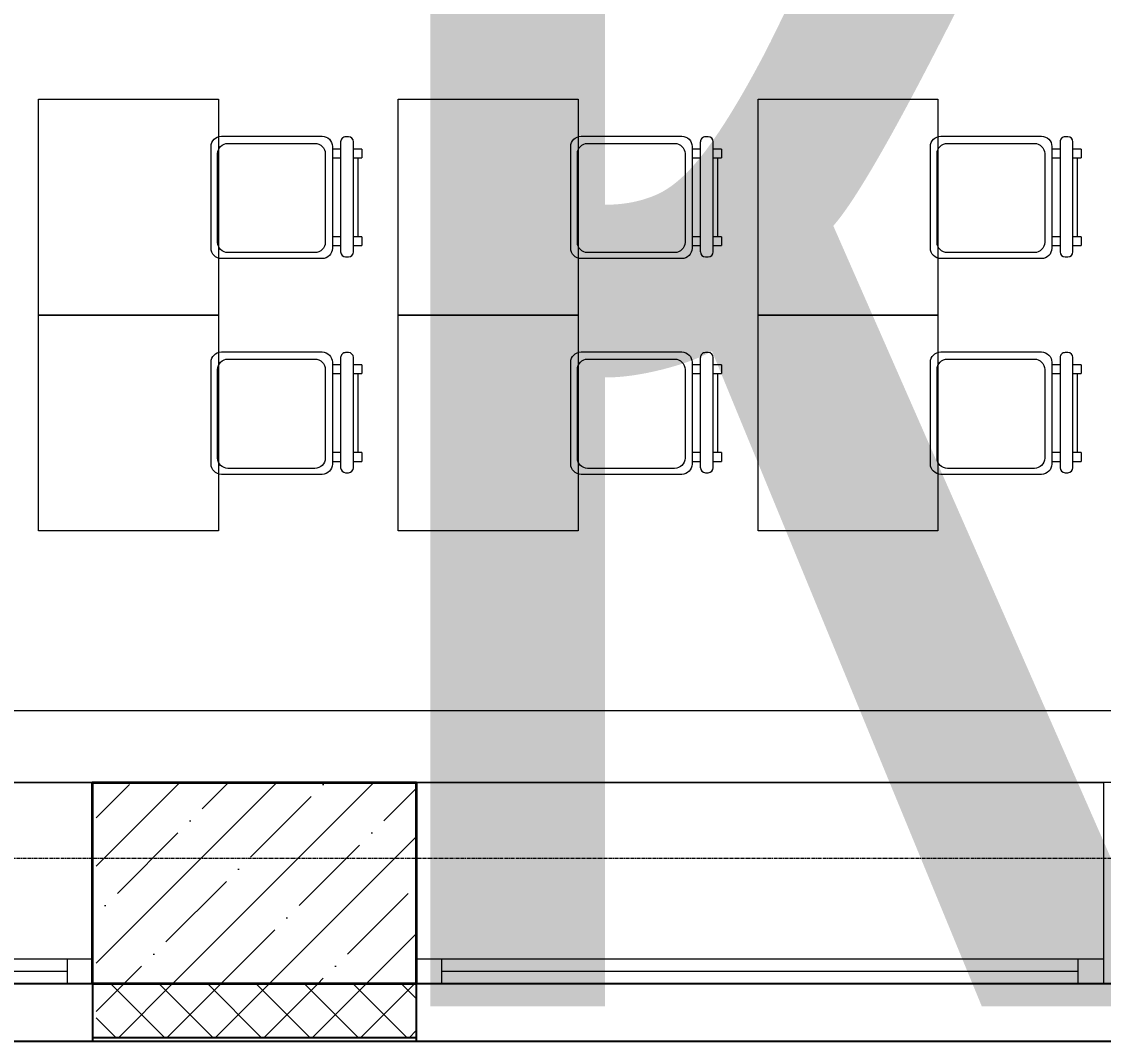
# Model space of a CAD drawing. Header units: millimetres. Extents: x 0 to 168960, y -92093 to 443706.
# Drawn here: x 7754 to 10761, y 103693 to 106530 of the extents above; entities that cross this region are included whole.
import ezdxf
from ezdxf.enums import TextEntityAlignment as Align

# ---------------------------------------------------------------- set-up
doc = ezdxf.new("R2018")
doc.units = ezdxf.units.MM
doc.linetypes.add('осевая', pattern=[50.8, 31.75, -6.35, 6.35, -6.35])
for name, color, linetype, lineweight in [('_0', 7, 'Continuous', 15), ('АР_Названия помещений', 124, 'Continuous', 5), ('АР_Номер помещения', 1, 'Continuous', 25), ('АР_Окна БЛОК', 250, 'Continuous', 13), ('АР_Помещения_площадь', 19, 'Continuous', 9)]:
    doc.layers.add(name, color=color, linetype=linetype, lineweight=lineweight)
doc.layers.add('АР_Сущ.Несущая стена', color=7, linetype='Continuous')
doc.styles.add('ISOCPEUR', font='isocpeur.ttf', dxfattribs={"height": 175})
doc.styles.get("Standard").update_dxf_attribs({"font": 'arial.ttf'})

# ---------------------------------------------------------------- blocks, each defined once
blk = doc.blocks.new('ОКНО 1910')
at = {"layer": 'АР_Окна БЛОК', "color": 8, "ltscale": 0.1}
for points in [[(178763.3, -124524.8), (180673.3, -124524.8), (180673.3, -125084.8), (178763.3, -125084.8)], [(178763.3, -125014.8), (180673.3, -125014.8), (180673.3, -125084.8), (178763.3, -125084.8)], [(178763.3, -125014.8), (178833.3, -125014.8), (178833.3, -125084.8), (178763.3, -125084.8)], [(180603.3, -125014.8), (180673.3, -125014.8), (180673.3, -125084.8), (180603.3, -125084.8)]]:
    blk.add_lwpolyline(points, close=True, dxfattribs=at)
blk.add_lwpolyline([(178833.3, -125049.8), (180603.3, -125049.8)], dxfattribs=at)
blk = doc.blocks.new('1 этаж')
at = {"layer": 'АР_Сущ.Несущая стена', "lineweight": 5, "ltscale": 10000}
h = blk.add_hatch(dxfattribs=at)
h.set_pattern_fill('ANSI35', color=8, scale=30)
h.set_pattern_definition([(45, (-284893.5, 82888.7), (-134.70384, 134.70384), []), (45, (-284758.8, 82888.7), (-134.70384, 134.70384), [238.125, -47.625, 0, -47.625])])
h.paths.add_polyline_path([(-106130.2, -41841.1), (-107020.2, -41841.1), (-107020.2, -42196.1), (-106130.2, -42196.1), (-106130.2, -42126.1)])
h.paths.add_polyline_path([(-106130.2, -41636.1), (-107020.2, -41636.1), (-107020.2, -41841.1), (-106130.2, -41841.1)])
at = {"layer": 'АР_Сущ.Несущая стена', "lineweight": 5, "ltscale": 0.1}
h = blk.add_hatch(dxfattribs=at)
h.set_pattern_fill('ANSI37', color=8, scale=30)
h.set_pattern_definition([(45, (-284893.5, 82888.705), (-67.35192, 67.35192), []), (135, (-284893.5, 82888.705), (-67.35192, -67.35192), [])])
h.paths.add_polyline_path([(-106130.2, -42196.1), (-107020.2, -42196.1), (-107020.2, -42346.1), (-106130.2, -42346.1)])
at = {"layer": 'АР_Сущ.Несущая стена', "color": 8, "ltscale": 0.1}
for points in [[(-78083.2, -42356.1), (-110300.2, -42356.1), (-110300.2, -25607.7), (-90139.2, -25607.7)], [(-78130.2, -42196.1), (-110140.2, -42196.1)], [(-107030.2, -42196.1), (-107030.2, -42356.1)], [(-106130.2, -42196.1), (-106130.2, -42356.1)], [(-106130.2, -42346.1), (-107030.2, -42346.1)]]:
    blk.add_lwpolyline(points, dxfattribs=at)
at = {"layer": 'АР_Сущ.Несущая стена', "color": 8, "lineweight": 35}
blk.add_lwpolyline([(-106130.2, -42196.1), (-107030.2, -42196.1), (-107030.2, -41636.1), (-106130.2, -41636.1)], close=True, dxfattribs=at)
at = {"layer": 'АР_Сущ.Несущая стена', "color": 8}
for p in [(-287703.5, 82888.7), (-284893.5, 82888.7)]:
    blk.add_blockref('ОКНО 1910', p, dxfattribs=at)
blk = doc.blocks.new('*U258')
at = {"color": 8, "style": 'ISOCPEUR', "width": 0.7, "flags": 1}
blk.add_attdef('КАТЕГОРИЯ', (-499.2, -2092.2), '', height=250, dxfattribs=at)
at = {"layer": 'АР_Номер помещения', "color": 8, "style": 'ISOCPEUR', "width": 0.7}
blk.add_attdef('НОМЕР_ПОМЕЩЕНИЯ', text='', height=300, dxfattribs=at).set_placement((-17368.1, 7488.5), align=Align.MIDDLE_CENTER)
at = {"layer": 'АР_Помещения_площадь', "color": 8, "lineweight": 30, "width": 0.7, "flags": 104}
blk.add_attdef('ИМЯ_ПОМЕЩЕНИЯ', text='', height=100, dxfattribs=at).set_placement((157.6, 1217.1), align=Align.MIDDLE_CENTER)
at = {"layer": 'АР_Помещения_площадь', "color": 8, "style": 'ISOCPEUR', "width": 0.7}
blk.add_attdef('ПЛОЩАДЬ_ПОМЕЩЕНИЯ', text='', height=200, dxfattribs=at).set_placement((-17144.9, 808.2), align=Align.MIDDLE_RIGHT)
blk = doc.blocks.new('стул №3-5')
at = {"color": 8, "linetype": 'ByBlock', "extrusion": (-6.19742e-05, 0.000470712, 1)}
for p, q in [((-15372.7, 16664.9, 196.8), (-15348.5, 16664.9, 196.8)), ((-15372.7, 16664.9, 196.8), (-15372.7, 16641.7, 196.8)), ((-15348.5, 16641.7, 196.8), (-15348.5, 16664.9, 196.8)), ((-15128.7, 16664.9, 196.8), (-15104.4, 16664.9, 196.8)), ((-15128.7, 16664.9, 196.8), (-15128.7, 16641.7, 196.8)), ((-15104.4, 16641.7, 196.8), (-15104.4, 16664.9, 196.8)), ((-15086.8, 16641.7, 196.8), (-15393.1, 16641.7, 196.8)), ((-15348.5, 16653.3, 196.8), (-15128.7, 16653.3, 196.8)), ((-15407, 16627.7, 196.8), (-15407, 16619.9, 196.8)), ((-15393.1, 16605.9, 196.8), (-15086.8, 16605.9, 196.9)), ((-15372.7, 16605.9, 196.8), (-15372.7, 16583.2, 196.9)), ((-15348.5, 16583.2, 196.9), (-15348.5, 16605.9, 196.8)), ((-15128.7, 16605.9, 196.9), (-15128.7, 16583.2, 196.9)), ((-15104.4, 16583.2, 196.9), (-15104.4, 16605.9, 196.9)), ((-15072.8, 16619.9, 196.8), (-15072.8, 16627.7, 196.8))]:
    blk.add_line(p, q, dxfattribs=at)
at = {"color": 8, "ltscale": 100, "extrusion": (-6.19742e-05, 0.000470712, 1), "elevation": 205.6}
for points in [[(-15379.9, 16582.9), (-15097, 16582.9, -0.414169), (-15068.3, 16554.2), (-15068.3, 16274.2, -0.414258), (-15097, 16245.5), (-15379.9, 16245.5, -0.414169), (-15408.6, 16274.2), (-15408.6, 16554.2, -0.414258)], [(-15360.2, 16563.2), (-15113.6, 16563.2, -0.414214), (-15084.9, 16534.4), (-15084.9, 16292.6, -0.414214), (-15113.6, 16263.9), (-15360.2, 16263.9, -0.414214), (-15388.9, 16292.6), (-15388.9, 16534.4, -0.414214)]]:
    blk.add_lwpolyline(points, format="xyb", close=True, dxfattribs=at)
at = {"color": 8, "linetype": 'ByBlock', "extrusion": (-6.19742e-05, 0.000470712, 1)}
for centre, start, end in [((-15393, 16627.6, 205.6), 90, 180), ((-15086.8, 16627.6, 205.6), 0, 90), ((-15393, 16619.8, 205.6), 180, 270), ((-15086.8, 16619.8, 205.6), 270, 0)]:
    blk.add_arc(centre, 13.9, start, end, dxfattribs=at)
blk = doc.blocks.new('_стол№3-№5')
at = {"color": 8}
blk.add_lwpolyline([(-169868.3, 526261.4), (-169368.3, 526261.4), (-169368.3, 525661.4), (-169868.3, 525661.4)], close=True, dxfattribs=at)

msp = doc.modelspace()

# ---------------------------------------------------------------- linework, layer by layer
at = {"layer": '_0', "linetype": 'осевая', "ltscale": 0.3}
msp.add_line((1843.71, 104203.426), (74501.818, 104203.426), dxfattribs=at)
at = {"layer": '_0'}
msp.add_lwpolyline([(5401.281, 104413.434), (5401.281, 110413.434), (13714.215, 110413.241), (13714.215, 104413.434)], close=True, dxfattribs=at)
msp.add_lwpolyline([(5401.281, 104613.434), (13714.215, 104613.434)], dxfattribs=at)

# ---------------------------------------------------------------- block references
for name, p in [('1 этаж', (114981.437, 146049.525)), ('_стол№3-№5', (177669.553, -419947.984)), ('_стол№3-№5', (178669.553, -419947.984)), ('_стол№3-№5', (179669.553, -419947.984)), ('_стол№3-№5', (177669.553, -420547.984)), ('_стол№3-№5', (178669.553, -420547.984)), ('_стол№3-№5', (179669.553, -420547.984))]:
    msp.add_blockref(name, p, dxfattribs=at)
ref = msp.add_blockref('*U258', (26947.768, 110959.409), dxfattribs=at)
lines = msp.add_mtext('\\W0.8000;Учебный кабинет', dxfattribs={"layer": 'АР_Названия помещений', "color": 8, "insert": (8517.935, 117571.084), "char_height": 5167.03637, "width": 1779.62855, "attachment_point": 1})
ref.add_attrib('ИМЯ_ПОМЕЩЕНИЯ', '', (8517.935, 117571.084), dxfattribs={"flags": 104}).embed_mtext(lines)
at = {"layer": '_0', "rotation": 270}
for p in [(-7965.085, 90802.107), (-6965.085, 90802.107), (-5965.085, 90802.107), (-7965.085, 90202.107), (-6965.085, 90202.107), (-5965.085, 90202.107)]:
    msp.add_blockref('стул №3-5', p, dxfattribs=at)

doc.saveas('drawing.dxf')
